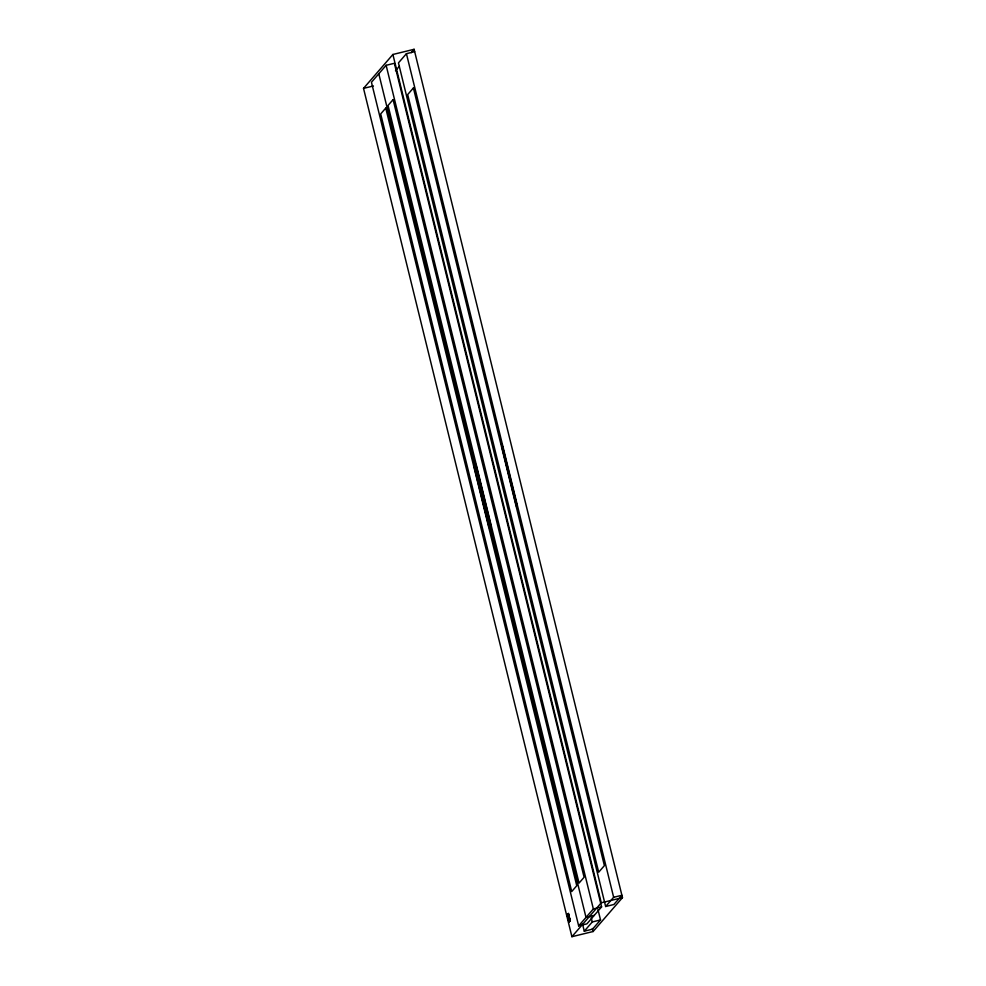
<?xml version="1.0" encoding="UTF-8"?>
<svg xmlns="http://www.w3.org/2000/svg" width="986" height="986" viewBox="0 0 986 986"><rect width="100%" height="100%" fill="white"/><g stroke="black" fill="none" stroke-linecap="round" stroke-linejoin="round"><path stroke-width="1.48" d="M363.526 88.37L392.896 54.477L414.095 49.3L622.474 897.63L593.104 931.523L571.905 936.7L363.526 88.37L373.423 85.955M386.13 65.31L371.451 82.257L578.659 925.866L586.904 923.857L601.596 906.91L394.375 63.289L386.13 65.31L593.35 908.932L578.659 925.866M414.675 51.654L406.429 53.675L398.443 62.894L605.65 906.516L613.896 904.507L621.895 895.276L613.649 897.297L605.65 906.516M395.497 70.758L399.416 66.247M411.162 52.689L414.095 49.3M567.874 917.744L569.181 916.24L568.478 913.43L567.184 914.922L567.874 917.744L567.283 914.811M568.922 921.996L570.216 920.493L569.538 917.695L568.232 919.198L568.922 921.996L568.33 919.075M571.905 936.7L601.263 902.819L622.474 897.63M582.443 923.697L584.279 931.178L592.278 921.959L600.523 919.938L597.947 909.474M600.523 919.938L592.524 929.157L584.279 931.178M593.35 908.932L601.596 906.91M594.25 915.39L586.004 917.399L378.797 73.777M406.429 53.675L613.649 897.297M502.219 446.399L501.566 444.119L502.084 446.547M516.8 505.781L517.317 508.221L516.664 505.941M392.896 54.477L601.263 902.819M591.169 917.461L592.278 921.959M592.376 928.529L593.104 931.523M475.77 465.133L475.116 462.853L475.634 465.281M490.35 524.515L490.868 526.955L490.215 524.675M474.574 466.514L473.958 464.258L474.439 466.661M489.155 525.895L489.672 528.323L489.031 526.043M570.044 919.79L570.191 920.53M568.984 915.452L569.144 916.277M569.452 917.781L570.031 920.702M568.404 913.517L568.984 916.462M569.292 917.966L569.871 920.887M568.244 913.702L568.823 916.647M569.132 918.151L569.711 921.072M568.084 913.886L568.663 916.832M568.971 918.336L569.551 921.257M567.924 914.071L568.515 917.017M568.811 918.521L569.403 921.442M567.763 914.256L568.355 917.202M568.651 918.705L569.242 921.627M567.603 914.441L568.195 917.387M568.491 918.89L569.082 921.811M567.443 914.626L568.035 917.572M385.748 108.09L380.695 113.92L571.707 891.566L576.761 885.724L385.748 108.09M393.094 99.623L388.04 105.453L579.041 883.086L584.094 877.257L393.094 99.623M413.393 87.976L407.686 94.57L598.687 872.203L604.393 865.622L413.393 87.976M474.808 466.242L474.204 466.933L488.797 526.314L489.401 525.624L474.808 466.242M476.004 464.862L475.4 465.565L489.98 524.946L490.584 524.244L476.004 464.862M502.453 446.128L501.849 446.831L516.43 506.212L517.034 505.51L502.453 446.128"/></g></svg>
